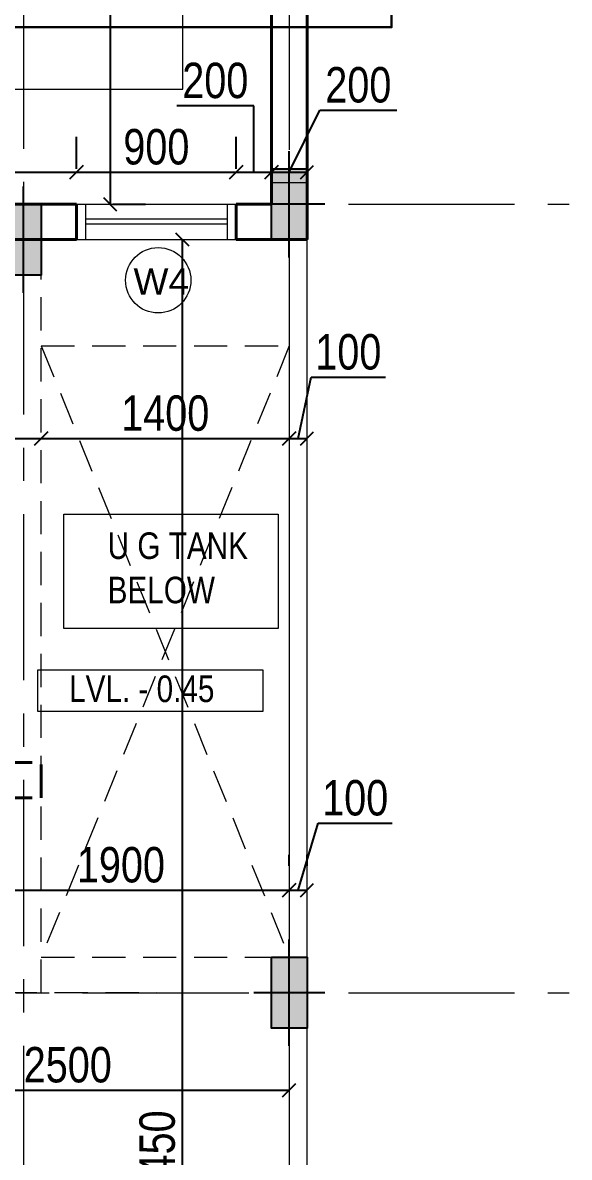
# Model space of a CAD drawing. Header units: metres. Extents: x 1689 to 2066, y 219 to 408.
# Drawn here: x 1910.2 to 1913.29, y 336.77 to 343.17 of the extents above; entities that cross this region are included whole.
import ezdxf

# ---------------------------------------------------------------- set-up
doc = ezdxf.new("R2010")
doc.units = ezdxf.units.M
doc.header["$LTSCALE"] = 1.5
for name, pattern in [('00_toilet$0$8th floor plan$0$HIDDEN', [0.375, 0.25, -0.125]), ('CENTER', [2, 1.25, -0.25, 0.25, -0.25]), ('DASHED2', [0.375, 0.25, -0.125])]:
    doc.linetypes.add(name, pattern=pattern)
for name, color, linetype, lineweight in [('A- DOOR WINDOW TAGS', 7, 'Continuous', 5), ('A-ELE 02', 252, 'Continuous', 9), ('A-FURNITURE', 252, 'Continuous', 5), ('A-GRID', 252, 'CENTER', 5), ('A-STAIR', 161, 'Continuous', 13), ('A-SYMBOL', 252, 'Continuous', 5), ('A-WALL', 1, 'Continuous', 40), ('A-WINDOW', 143, 'Continuous', 13), ('A-Working Dimension', 42, 'Continuous', 5)]:
    doc.layers.add(name, color=color, linetype=linetype, lineweight=lineweight)
for name, color, linetype in [('A-COLUMN', 7, 'Continuous'), ('A-Text', 7, 'Continuous'), ('COLUMN', 70, 'Continuous')]:
    doc.layers.add(name, color=color, linetype=linetype)
doc.styles.add('DIM', font='arial.ttf', dxfattribs={"width": 0.8, "height": 0.2})
doc.styles.add('Roman', font='romans.shx', dxfattribs={"bigfont": 'bigfont.shx'})
doc.dimstyles.new('W-DIM', dxfattribs={"dimtxt": 0.125, "dimasz": 0.075, "dimexe": 0.2, "dimexo": 0.2, "dimgap": 0.04, "dimtad": 1, "dimdec": 0, "dimlfac": 1000, "dimzin": 0, "dimdsep": 46, "dimtxsty": 'DIM', "dimblk": 'OBLIQUE', "dimcen": 0.09, "dimclrt": 7, "dimadec": 0, "dimazin": 0, "dimtfac": 1, "dimtdec": 0, "dimtofl": 0, "dimtmove": 0, "dimatfit": 3, "dimldrblk": 'OPEN90', "dimfxl": 0.1, "dimtolj": 1, "dimtzin": 0, "dimarcsym": 0})
pattern_1 = [(0, (0, 0), (0, 6.985), [5.08, -1.905]), (90, (0, 0), (-6.985, 4e-16), [5.08, -1.905])]

# ---------------------------------------------------------------- blocks, each defined once
blk = doc.blocks.new('terey')
h = blk.add_hatch()
h.set_pattern_fill('ANGLE')
h.set_pattern_definition(pattern_1)
h.paths.add_polyline_path([(1491.3427, 474.5722), (1491.5427, 474.5722), (1491.5427, 474.9722), (1491.3427, 474.9722)])
h = blk.add_hatch(color=7)
h.dxf.hatch_style = 1
h.paths.add_polyline_path([(1491.5427, 474.9722), (1491.3427, 474.9722), (1491.3427, 474.5722), (1491.5427, 474.5722)])
at = {"layer": 'A-FURNITURE'}
h = blk.add_hatch(dxfattribs=at)
h.set_pattern_fill('ANGLE')
h.set_pattern_definition(pattern_1)
h.paths.add_polyline_path([(1491.5427, 474.9722), (1491.3427, 474.9722), (1491.3427, 474.5722), (1491.5427, 474.5722)])
at = {"layer": 'A-FURNITURE', "color": 7}
blk.add_lwpolyline([(1491.3427, 474.9722), (1491.5427, 474.9722), (1491.5427, 474.5722), (1491.3427, 474.5722), (1491.3427, 474.9722)], dxfattribs=at)
blk = doc.blocks.new('_Oblique')
at = {"color": 0, "linetype": 'ByBlock', "lineweight": -2}
blk.add_line((-0.5, -0.5), (0.5, 0.5), dxfattribs=at)
blk = doc.blocks.new('*D393')
at = {"layer": 'A-Working Dimension', "color": 0, "lineweight": -2, "transparency": 16777216}
for p, q in [((1908.1075, 342.3467), (1908.1075, 342.5276)), ((1910.5074, 342.3467), (1910.5074, 342.5276)), ((1908.1075, 342.3276), (1910.5074, 342.3276))]:
    blk.add_line(p, q, dxfattribs=at)
at = {"layer": 'Defpoints', "color": 0, "transparency": 16777216}
for p in [(1910.5074, 342.3276), (1908.1075, 342.1467), (1910.5074, 342.1467)]:
    blk.add_point(p, dxfattribs=at)
at = {"layer": 'A-Working Dimension', "color": 0, "lineweight": -2, "transparency": 16777216, "xscale": 0.075, "yscale": 0.075, "zscale": 0.075, "rotation": 180}
blk.add_blockref('_Oblique', (1908.1075, 342.3276), dxfattribs=at)
at = {"layer": 'A-Working Dimension', "color": 0, "lineweight": -2, "transparency": 16777216, "xscale": 0.075, "yscale": 0.075, "zscale": 0.075}
blk.add_blockref('_Oblique', (1910.5074, 342.3276), dxfattribs=at)
at = {"layer": 'A-Working Dimension', "transparency": 16777216, "insert": (1909.3074, 342.4698), "char_height": 0.2, "attachment_point": 5, "style": 'DIM'}
blk.add_mtext('\\A1;2400', dxfattribs=at)
blk = doc.blocks.new('_Open90')
at = {"color": 0, "linetype": 'ByBlock', "lineweight": -2}
for p, q in [((0, 0), (-1, 0)), ((-0.5, 0.5), (0, 0)), ((0, 0), (-0.5, -0.5))]:
    blk.add_line(p, q, dxfattribs=at)
blk = doc.blocks.new('*D394')
at = {"layer": 'A-Working Dimension', "color": 0, "lineweight": -2, "transparency": 16777216}
for p, q in [((1910.5074, 342.3467), (1910.5074, 342.5276)), ((1911.4075, 342.3467), (1911.4075, 342.5276)), ((1910.5074, 342.3276), (1911.4075, 342.3276))]:
    blk.add_line(p, q, dxfattribs=at)
at = {"layer": 'Defpoints', "color": 0, "transparency": 16777216}
for p in [(1911.4075, 342.3276), (1910.5074, 342.1467), (1911.4075, 342.1467)]:
    blk.add_point(p, dxfattribs=at)
at = {"layer": 'A-Working Dimension', "color": 0, "lineweight": -2, "transparency": 16777216, "xscale": 0.075, "yscale": 0.075, "zscale": 0.075, "rotation": 180}
blk.add_blockref('_Oblique', (1910.5074, 342.3276), dxfattribs=at)
at = {"layer": 'A-Working Dimension', "color": 0, "lineweight": -2, "transparency": 16777216, "xscale": 0.075, "yscale": 0.075, "zscale": 0.075}
blk.add_blockref('_Oblique', (1911.4075, 342.3276), dxfattribs=at)
at = {"layer": 'A-Working Dimension', "transparency": 16777216, "insert": (1910.9574, 342.4698), "char_height": 0.2, "attachment_point": 5, "style": 'DIM'}
blk.add_mtext('\\A1;900', dxfattribs=at)
blk = doc.blocks.new('*D395')
at = {"layer": 'A-Working Dimension', "color": 0, "lineweight": -2, "transparency": 16777216}
for p, q in [((1911.5078, 342.7019), (1911.0721, 342.7019)), ((1911.5075, 342.3276), (1911.5078, 342.7019)), ((1911.4075, 342.3467), (1911.4075, 342.5276)), ((1911.6075, 342.3467), (1911.6075, 342.5276)), ((1911.4075, 342.3276), (1911.6075, 342.3276))]:
    blk.add_line(p, q, dxfattribs=at)
at = {"layer": 'Defpoints', "color": 0, "transparency": 16777216}
for p in [(1911.6075, 342.3276), (1911.4075, 342.1467), (1911.6075, 342.1467)]:
    blk.add_point(p, dxfattribs=at)
at = {"layer": 'A-Working Dimension', "color": 0, "lineweight": -2, "transparency": 16777216, "xscale": 0.075, "yscale": 0.075, "zscale": 0.075, "rotation": 180}
blk.add_blockref('_Oblique', (1911.4075, 342.3276), dxfattribs=at)
at = {"layer": 'A-Working Dimension', "color": 0, "lineweight": -2, "transparency": 16777216, "xscale": 0.075, "yscale": 0.075, "zscale": 0.075}
blk.add_blockref('_Oblique', (1911.6075, 342.3276), dxfattribs=at)
at = {"layer": 'A-Working Dimension', "transparency": 16777216, "insert": (1911.29, 342.844), "char_height": 0.2, "attachment_point": 5, "style": 'DIM'}
blk.add_mtext('\\A1;200', dxfattribs=at)
blk = doc.blocks.new('*D396')
at = {"layer": 'A-Working Dimension', "color": 0, "lineweight": -2, "transparency": 16777216}
for p, q in [((1911.7075, 342.3276), (1911.8792, 342.6773)), ((1911.8792, 342.6773), (1912.3149, 342.6773)), ((1911.6075, 342.3467), (1911.6075, 342.5276)), ((1911.8075, 342.3467), (1911.8075, 342.5276)), ((1911.6075, 342.3276), (1911.8075, 342.3276))]:
    blk.add_line(p, q, dxfattribs=at)
at = {"layer": 'Defpoints', "color": 0, "transparency": 16777216}
for p in [(1911.8075, 342.3276), (1911.6075, 342.1467), (1911.8075, 342.1467)]:
    blk.add_point(p, dxfattribs=at)
at = {"layer": 'A-Working Dimension', "color": 0, "lineweight": -2, "transparency": 16777216, "xscale": 0.075, "yscale": 0.075, "zscale": 0.075, "rotation": 180}
blk.add_blockref('_Oblique', (1911.6075, 342.3276), dxfattribs=at)
at = {"layer": 'A-Working Dimension', "color": 0, "lineweight": -2, "transparency": 16777216, "xscale": 0.075, "yscale": 0.075, "zscale": 0.075}
blk.add_blockref('_Oblique', (1911.8075, 342.3276), dxfattribs=at)
at = {"layer": 'A-Working Dimension', "transparency": 16777216, "insert": (1912.097, 342.8194), "char_height": 0.2, "attachment_point": 5, "style": 'DIM'}
blk.add_mtext('\\A1;200', dxfattribs=at)
blk = doc.blocks.new('*D398')
at = {"layer": 'A-Working Dimension', "color": 0, "lineweight": -2, "transparency": 16777216}
blk.add_line((1907.9075, 340.8243), (1910.3075, 340.8243), dxfattribs=at)
at = {"layer": 'Defpoints', "color": 0, "transparency": 16777216}
for p in [(1907.9075, 340.8243), (1910.3075, 340.8243), (1910.3075, 340.8243)]:
    blk.add_point(p, dxfattribs=at)
at = {"layer": 'A-Working Dimension', "color": 0, "lineweight": -2, "transparency": 16777216, "xscale": 0.075, "yscale": 0.075, "zscale": 0.075, "rotation": 180}
blk.add_blockref('_Oblique', (1907.9075, 340.8243), dxfattribs=at)
at = {"layer": 'A-Working Dimension', "color": 0, "lineweight": -2, "transparency": 16777216, "xscale": 0.075, "yscale": 0.075, "zscale": 0.075}
blk.add_blockref('_Oblique', (1910.3075, 340.8243), dxfattribs=at)
at = {"layer": 'A-Working Dimension', "transparency": 16777216, "insert": (1909.1075, 340.9664), "char_height": 0.2, "attachment_point": 5, "style": 'DIM'}
blk.add_mtext('\\A1;2400', dxfattribs=at)
blk = doc.blocks.new('*D399')
at = {"layer": 'A-Working Dimension', "color": 0, "lineweight": -2, "transparency": 16777216}
blk.add_line((1910.3075, 340.8243), (1911.7075, 340.8243), dxfattribs=at)
at = {"layer": 'Defpoints', "color": 0, "transparency": 16777216}
for p in [(1910.3075, 340.8243), (1911.7075, 340.8243), (1911.7075, 340.8243)]:
    blk.add_point(p, dxfattribs=at)
at = {"layer": 'A-Working Dimension', "color": 0, "lineweight": -2, "transparency": 16777216, "xscale": 0.075, "yscale": 0.075, "zscale": 0.075, "rotation": 180}
blk.add_blockref('_Oblique', (1910.3075, 340.8243), dxfattribs=at)
at = {"layer": 'A-Working Dimension', "color": 0, "lineweight": -2, "transparency": 16777216, "xscale": 0.075, "yscale": 0.075, "zscale": 0.075}
blk.add_blockref('_Oblique', (1911.7075, 340.8243), dxfattribs=at)
at = {"layer": 'A-Working Dimension', "transparency": 16777216, "insert": (1911.0075, 340.9664), "char_height": 0.2, "attachment_point": 5, "style": 'DIM'}
blk.add_mtext('\\A1;1400', dxfattribs=at)
blk = doc.blocks.new('*D400')
at = {"layer": 'A-Working Dimension', "color": 0, "lineweight": -2, "transparency": 16777216}
for p, q in [((1911.7575, 340.8243), (1911.8317, 341.1701)), ((1911.8317, 341.1701), (1912.2496, 341.1701)), ((1911.7075, 340.8243), (1911.8075, 340.8243))]:
    blk.add_line(p, q, dxfattribs=at)
at = {"layer": 'Defpoints', "color": 0, "transparency": 16777216}
for p in [(1911.7075, 340.8243), (1911.8075, 340.8243), (1911.8075, 340.8243)]:
    blk.add_point(p, dxfattribs=at)
at = {"layer": 'A-Working Dimension', "color": 0, "lineweight": -2, "transparency": 16777216, "xscale": 0.075, "yscale": 0.075, "zscale": 0.075, "rotation": 180}
blk.add_blockref('_Oblique', (1911.7075, 340.8243), dxfattribs=at)
at = {"layer": 'A-Working Dimension', "color": 0, "lineweight": -2, "transparency": 16777216, "xscale": 0.075, "yscale": 0.075, "zscale": 0.075}
blk.add_blockref('_Oblique', (1911.8075, 340.8243), dxfattribs=at)
at = {"layer": 'A-Working Dimension', "transparency": 16777216, "insert": (1912.0406, 341.3122), "char_height": 0.2, "attachment_point": 5, "style": 'DIM'}
blk.add_mtext('\\A1;100', dxfattribs=at)
blk = doc.blocks.new('*D405')
at = {"layer": 'A-Working Dimension', "color": 0, "lineweight": -2, "transparency": 16777216}
for p, q in [((1911.7075, 338.4121), (1911.7075, 338.4755)), ((1909.8073, 338.2755), (1911.7075, 338.2755))]:
    blk.add_line(p, q, dxfattribs=at)
at = {"layer": 'Defpoints', "color": 0, "transparency": 16777216}
for p in [(1909.8073, 338.2755), (1911.7075, 338.2755), (1911.7075, 338.2121)]:
    blk.add_point(p, dxfattribs=at)
at = {"layer": 'A-Working Dimension', "color": 0, "lineweight": -2, "transparency": 16777216, "xscale": 0.075, "yscale": 0.075, "zscale": 0.075, "rotation": 180}
blk.add_blockref('_Oblique', (1909.8073, 338.2755), dxfattribs=at)
at = {"layer": 'A-Working Dimension', "color": 0, "lineweight": -2, "transparency": 16777216, "xscale": 0.075, "yscale": 0.075, "zscale": 0.075}
blk.add_blockref('_Oblique', (1911.7075, 338.2755), dxfattribs=at)
at = {"layer": 'A-Working Dimension', "transparency": 16777216, "insert": (1910.7574, 338.4176), "char_height": 0.2, "attachment_point": 5, "style": 'DIM'}
blk.add_mtext('\\A1;1900', dxfattribs=at)
blk = doc.blocks.new('*D246')
at = {"layer": 'A-Working Dimension', "color": 0, "lineweight": -2, "transparency": 16777216}
for p, q in [((1911.7575, 338.2755), (1911.8704, 338.6534)), ((1911.8704, 338.6534), (1912.2883, 338.6534)), ((1911.8075, 338.4121), (1911.8075, 338.4755)), ((1911.7075, 338.2755), (1911.8075, 338.2755))]:
    blk.add_line(p, q, dxfattribs=at)
at = {"layer": 'Defpoints', "color": 0, "transparency": 16777216}
for p in [(1911.7075, 338.2755), (1911.8075, 338.2755), (1911.8075, 338.2121)]:
    blk.add_point(p, dxfattribs=at)
at = {"layer": 'A-Working Dimension', "color": 0, "lineweight": -2, "transparency": 16777216, "xscale": 0.075, "yscale": 0.075, "zscale": 0.075, "rotation": 180}
blk.add_blockref('_Oblique', (1911.7075, 338.2755), dxfattribs=at)
at = {"layer": 'A-Working Dimension', "color": 0, "lineweight": -2, "transparency": 16777216, "xscale": 0.075, "yscale": 0.075, "zscale": 0.075}
blk.add_blockref('_Oblique', (1911.8075, 338.2755), dxfattribs=at)
at = {"layer": 'A-Working Dimension', "transparency": 16777216, "insert": (1912.0794, 338.7955), "char_height": 0.2, "attachment_point": 5, "style": 'DIM'}
blk.add_mtext('\\A1;100', dxfattribs=at)
blk = doc.blocks.new('*D409')
at = {"layer": 'A-Working Dimension', "color": 0, "lineweight": -2, "transparency": 16777216}
for p, q in [((1909.2075, 335.3202), (1909.2075, 337.3467)), ((1909.2075, 337.1467), (1911.7075, 337.1467))]:
    blk.add_line(p, q, dxfattribs=at)
at = {"layer": 'Defpoints', "color": 0, "transparency": 16777216}
for p in [(1911.7075, 337.1467), (1911.7075, 337.1467), (1909.2075, 335.1202)]:
    blk.add_point(p, dxfattribs=at)
at = {"layer": 'A-Working Dimension', "color": 0, "lineweight": -2, "transparency": 16777216, "xscale": 0.075, "yscale": 0.075, "zscale": 0.075, "rotation": 180}
blk.add_blockref('_Oblique', (1909.2075, 337.1467), dxfattribs=at)
at = {"layer": 'A-Working Dimension', "color": 0, "lineweight": -2, "transparency": 16777216, "xscale": 0.075, "yscale": 0.075, "zscale": 0.075}
blk.add_blockref('_Oblique', (1911.7075, 337.1467), dxfattribs=at)
at = {"layer": 'A-Working Dimension', "transparency": 16777216, "insert": (1910.4575, 337.2889), "char_height": 0.2, "attachment_point": 5, "style": 'DIM'}
blk.add_mtext('\\A1;2500', dxfattribs=at)
blk = doc.blocks.new('*D279')
at = {"layer": 'A-Working Dimension', "color": 0, "lineweight": -2, "transparency": 16777216}
for p, q in [((1910.6959, 345.0467), (1910.6959, 342.1469)), ((1910.7116, 345.0467), (1910.8959, 345.0467)), ((1910.7118, 342.1469), (1910.8959, 342.1469))]:
    blk.add_line(p, q, dxfattribs=at)
at = {"layer": 'Defpoints', "color": 0, "transparency": 16777216}
for p in [(1910.5116, 345.0467), (1910.5118, 342.1469), (1910.6959, 342.1469)]:
    blk.add_point(p, dxfattribs=at)
at = {"layer": 'A-Working Dimension', "color": 0, "lineweight": -2, "transparency": 16777216, "xscale": 0.075, "yscale": 0.075, "zscale": 0.075}
for p, rotation in [((1910.6959, 345.0467), 90), ((1910.6959, 342.1469), 270)]:
    blk.add_blockref('_Oblique', p, dxfattribs=dict(at, rotation=rotation))
at = {"layer": 'A-Working Dimension', "transparency": 16777216, "insert": (1910.5538, 343.5968), "char_height": 0.2, "attachment_point": 5, "rotation": 90, "style": 'DIM'}
blk.add_mtext('\\A1;2900', dxfattribs=at)
blk = doc.blocks.new('*D432')
at = {"layer": 'A-Working Dimension', "color": 0, "lineweight": -2, "transparency": 16777216}
for p, q in [((1911.1052, 331.4967), (1911.1052, 341.9467)), ((1911.3051, 331.4967), (1911.3052, 331.4967))]:
    blk.add_line(p, q, dxfattribs=at)
at = {"layer": 'Defpoints', "color": 0, "transparency": 16777216}
for p in [(1911.1052, 341.9467), (1911.1052, 341.9467), (1911.1051, 331.4967)]:
    blk.add_point(p, dxfattribs=at)
at = {"layer": 'A-Working Dimension', "color": 0, "lineweight": -2, "transparency": 16777216, "xscale": 0.075, "yscale": 0.075, "zscale": 0.075}
for p, rotation in [((1911.1052, 341.9467), 90), ((1911.1052, 331.4967), 270)]:
    blk.add_blockref('_Oblique', p, dxfattribs=dict(at, rotation=rotation))
at = {"layer": 'A-Working Dimension', "transparency": 16777216, "insert": (1910.9631, 336.7217), "char_height": 0.2, "attachment_point": 5, "rotation": 90, "style": 'DIM'}
blk.add_mtext('\\A1;10450', dxfattribs=at)
blk = doc.blocks.new('W4')
at = {"layer": 'A- DOOR WINDOW TAGS', "lineweight": 5}
blk.add_circle((1704.8686, 439.593), 0.1843, dxfattribs=at)
at = {"layer": 'A- DOOR WINDOW TAGS', "insert": (1704.7288, 439.6614), "char_height": 0.15, "attachment_point": 1, "style": 'Roman'}
blk.add_mtext_dynamic_manual_height_columns('{\\fArial|b0|i0|c0|p34;W4}', width=0.246397, gutter_width=0.325, heights=[0], dxfattribs=at)
blk = doc.blocks.new('0.2X0.4')
at = {"layer": 'COLUMN'}
h = blk.add_hatch(dxfattribs=at)
h.set_pattern_fill('ANGLE', color=256)
h.set_pattern_definition([(0, (-1673.224, -421.962), (0, 6.985), [5.08, -1.905]), (90, (-1673.224, -421.962), (-6.985, 4e-16), [5.08, -1.905])])
h.paths.add_polyline_path([(-0.1, 0.2), (0.1, 0.2), (0.1, -0.2), (-0.1, -0.2)])
h = blk.add_hatch(color=256, dxfattribs=at)
h.dxf.hatch_style = 1
h.paths.add_polyline_path([(-0.1, 0.2), (0.1, 0.2), (0.1, -0.2), (-0.1, -0.2)])
for p, q in [((0, -0.3), (0, 0.3)), ((0.2, 0), (-0.2, 0))]:
    blk.add_line(p, q, dxfattribs=at)
blk.add_lwpolyline([(-0.1, 0.2), (0.1, 0.2), (0.1, -0.2), (-0.1, -0.2)], close=True, dxfattribs=at)
blk = doc.blocks.new('GRID 01')
at = {"layer": 'A-GRID', "ltscale": 0.5}
for p, q in [((7.45, 17.1035), (7.45, 0.3638)), ((8.95, 17.0976), (8.95, 0.3133)), ((-1.2166, 11.3529), (10.53, 11.3529)), ((-1.2166, 6.9031), (10.53, 6.9031))]:
    blk.add_line(p, q, dxfattribs=at)
at = {"layer": 'A-COLUMN'}
for p in [(8.95, 11.3531), (7.45, 11.1531), (8.95, 6.9031)]:
    blk.add_blockref('0.2X0.4', p, dxfattribs=at)
blk = doc.blocks.new('A$C41FC2155')
at = {"layer": 'A-WINDOW', "linetype": 'ByBlock'}
for p, q in [((0, 0.2), (0, 0)), ((0, 0.2), (0.9, 0.2)), ((0.05, 0.1998), (0.05, 0)), ((0.85, 0.2), (0.85, 0)), ((0.9, 0.2), (0.9, 0)), ((0.85, 0.1148), (0.05, 0.1148)), ((0.85, 0.0869), (0.05, 0.0869)), ((0, 0), (0.9, 0))]:
    blk.add_line(p, q, dxfattribs=at)

msp = doc.modelspace()

# ---------------------------------------------------------------- linework, layer by layer
at = {"lineweight": 30, "elevation": 0}
msp.add_lwpolyline([(1912.28453, 343.42741), (1912.28453, 343.14572), (1907.47154, 343.14572), (1907.47154, 341.09674), (1901.98973, 341.09674)], dxfattribs=at)
at = {"layer": 'A-ELE 02'}
for p, q in [((1911.70748, 341.94674), (1911.70748, 331.49674)), ((1911.80748, 331.49674), (1911.80748, 341.94674))]:
    msp.add_line(p, q, dxfattribs=at)
at = {"layer": 'A-FURNITURE'}
for p, q in [((1911.10748, 342.79674), (1911.10748, 344.44674)), ((1909.10748, 342.79674), (1911.10748, 342.79674))]:
    msp.add_line(p, q, dxfattribs=at)
msp.add_lwpolyline([(1910.43583, 340.39702), (1911.64381, 340.39702), (1911.64381, 339.75191), (1910.43583, 339.75191)], close=True, dxfattribs=at)
at = {"layer": 'A-STAIR', "linetype": 'DASHED2', "ltscale": 0.5}
msp.add_line((1910.30748, 337.69674), (1910.30748, 341.94674), dxfattribs=at)
at = {"layer": 'A-SYMBOL', "linetype": 'DASHED2', "ltscale": 0.5}
for p, q in [((1910.30748, 341.34674), (1911.70748, 341.34674)), ((1910.30748, 341.34674), (1911.70748, 337.89674)), ((1911.70748, 341.34674), (1910.30748, 337.89674)), ((1910.30748, 337.89674), (1911.80748, 337.89674)), ((1909.80811, 337.69719), (1911.80748, 337.69674))]:
    msp.add_line(p, q, dxfattribs=at)
at = {"layer": 'A-SYMBOL', "color": 0}
msp.add_lwpolyline([(1910.2887, 339.51816), (1911.55869, 339.51816), (1911.55869, 339.28367), (1910.2887, 339.28367)], close=True, dxfattribs=at)
at = {"layer": 'A-WALL', "color": 1}
for p, q in [((1911.80748, 341.94674), (1911.80748, 346.74674)), ((1911.60748, 342.14674), (1911.60748, 345.04674)), ((1908.10748, 342.14674), (1910.50738, 342.14688)), ((1910.50738, 342.14688), (1910.50739, 341.94674)), ((1911.40748, 342.14674), (1911.40748, 341.94674)), ((1911.40748, 341.94674), (1911.40748, 342.14674)), ((1911.40748, 342.14674), (1911.60748, 342.14674)), ((1907.90748, 341.94674), (1910.50739, 341.94674)), ((1911.40748, 341.94674), (1911.80748, 341.94674))]:
    msp.add_line(p, q, dxfattribs=at)
at = {"layer": 'A-WALL', "color": 1, "linetype": 'DASHED2', "ltscale": 0.5}
for p, q in [((1909.20748, 338.99674), (1910.30748, 338.99674)), ((1910.30748, 338.79674), (1910.30748, 338.99674)), ((1909.20748, 338.79674), (1910.30748, 338.79674))]:
    msp.add_line(p, q, dxfattribs=at)

# ---------------------------------------------------------------- block references
at = {"layer": 'A- DOOR WINDOW TAGS'}
msp.add_blockref('W4', (206.09934, -97.87569), dxfattribs=at)
at = {"layer": 'A-FURNITURE', "color": 2}
for p in [(420.26482, -132.62482), (420.26482, -137.07549)]:
    msp.add_blockref('terey', p, dxfattribs=at)
at = {"layer": 'A-GRID', "linetype": '00_toilet$0$8th floor plan$0$HIDDEN'}
msp.add_blockref('GRID 01', (1902.75748, 330.7938), dxfattribs=at)
at = {"layer": 'A-WINDOW', "ltscale": 50}
msp.add_blockref('A$C41FC2155', (1910.50741, 341.94674), dxfattribs=at)

# ---------------------------------------------------------------- texts
at = {"layer": 'A-Text', "color": 2, "char_height": 0.15, "width": 1.0462657, "attachment_point": 1, "style": 'DIM'}
for s, insert in [('U G TANK  BELOW ', (1910.68258, 340.29459)), ('LVL. - 0.45', (1910.46505, 339.48696))]:
    msp.add_mtext(s, dxfattribs=dict(at, insert=insert))

# ---------------------------------------------------------------- dimensions: what is measured, and where the dimension line sits
at = {"layer": 'A-Working Dimension'}
for base, p1, p2, picture, middle in [((1910.69587, 342.14688), (1910.51159, 345.04674), (1910.51176, 342.14688), '*D279', (1910.55375, 343.59681)), ((1911.10517, 341.94675), (1911.10507, 331.49674), (1911.10517, 341.94675), '*D432', (1910.96306, 336.72175))]:
    dim = msp.add_linear_dim(base=base, p1=p1, p2=p2, angle=90, dimstyle='W-DIM', override={"dimclrt": 256, "dimtmove": 1}, dxfattribs=at)
    dim.commit()
    dim.dimension.update_dxf_attribs({"geometry": picture, "text_midpoint": middle})
for base, p1, p2, picture, middle in [((1911.60748, 342.32765), (1911.40748, 342.14674), (1911.60748, 342.14674), '*D395', (1911.4678, 342.70193)), ((1911.80748, 342.32765), (1911.60748, 342.14674), (1911.80748, 342.14675), '*D396', (1911.91918, 342.67726)), ((1911.80748, 340.82428), (1911.70748, 340.82428), (1911.80748, 340.82428), '*D400', (1911.87168, 341.17008)), ((1911.80748, 338.27549), (1911.70748, 338.27549), (1911.80748, 338.21207), '*D246', (1911.91044, 338.65336))]:
    dim = msp.add_linear_dim(base=base, p1=p1, p2=p2, dimstyle='W-DIM', override={"dimclrt": 256, "dimtmove": 1}, dxfattribs=at)
    dim.commit()
    dim.dimension.update_dxf_attribs({"geometry": picture, "text_midpoint": middle, "dimtype": 128})
for base, p1, p2, picture, middle in [((1910.50738, 342.32765), (1908.10748, 342.14674), (1910.50738, 342.14674), '*D393', (1909.30743, 342.46976)), ((1911.40748, 342.32765), (1910.50738, 342.14674), (1911.40748, 342.14674), '*D394', (1910.95743, 342.46976)), ((1910.30748, 340.82428), (1907.90748, 340.82428), (1910.30748, 340.82428), '*D398', (1909.10748, 340.9664)), ((1911.70748, 340.82428), (1910.30748, 340.82428), (1911.70748, 340.82428), '*D399', (1911.00748, 340.9664)), ((1911.70748, 338.27549), (1909.80734, 338.27549), (1911.70748, 338.21207), '*D405', (1910.75741, 338.41761)), ((1911.70748, 337.14674), (1909.20748, 335.12025), (1911.70748, 337.14674), '*D409', (1910.45748, 337.28886))]:
    dim = msp.add_linear_dim(base=base, p1=p1, p2=p2, dimstyle='W-DIM', override={"dimclrt": 256, "dimtmove": 1}, dxfattribs=at)
    dim.commit()
    dim.dimension.update_dxf_attribs({"geometry": picture, "text_midpoint": middle})

doc.saveas('drawing.dxf')
